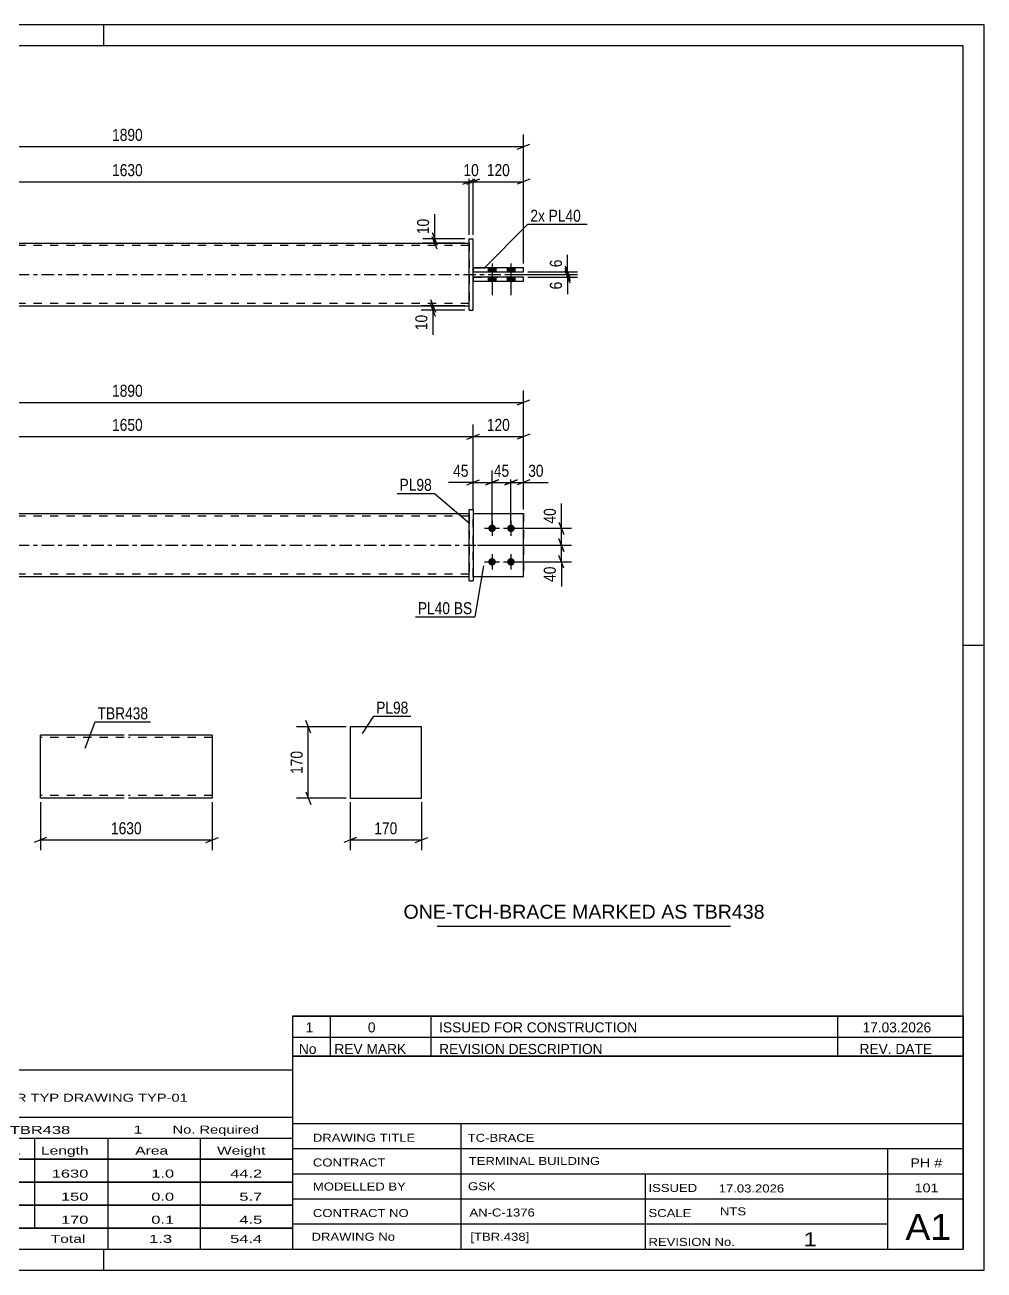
# Model space of a CAD drawing. Header units: millimetres. Extents: x 0 to 420, y 0 to 297.
# Drawn here: x 191.2 to 420, y 0 to 297 of the extents above; entities that cross this region are included whole.
import ezdxf

# ---------------------------------------------------------------- set-up
doc = ezdxf.new("R2010")
doc.units = ezdxf.units.MM
doc.linetypes.add('DXK_LINE_DOT2', pattern=[3.9198, 1.9599, -1.9599])
doc.linetypes.add('DXK_LINE_DOT3', pattern=[5.9187, 2.979, -0.9799, 0.9799, -0.9799])
doc.styles.add('Arial', font='ARIAL.TTF', dxfattribs={"height": 0.2})
doc.styles.add('Arial Narrow', font='ARIALN.TTF', dxfattribs={"height": 0.2})

# ---------------------------------------------------------------- blocks, each defined once
blk = doc.blocks.new('Unknown-580870472-1163')
at = {"color": 5, "linetype": 'Continuous'}
for p, q in [((420, 297), (0, 297)), ((210, 292), (210, 297)), ((420, 0), (420, 297)), ((415, 292), (5, 292)), ((415, 5), (415, 292)), ((420, 149), (415, 149)), ((5, 5), (415, 5)), ((210, 0), (210, 5)), ((0, 0), (420, 0))]:
    blk.add_line(p, q, dxfattribs=at)
blk = doc.blocks.new('Part-580870472-1809 - 1790')
at = {"color": 2, "linetype": 'Continuous'}
for p, q in [((297.13, 181.43), (298.13, 181.43)), ((297.13, 164.43), (297.13, 181.43)), ((298.13, 181.43), (298.13, 164.43)), ((297.13, 164.43), (297.13, 164.43)), ((297.13, 164.43), (297.13, 164.43)), ((297.13, 164.43), (298.13, 164.43)), ((297.13, 164.43), (298.13, 164.43))]:
    blk.add_line(p, q, dxfattribs=at)
at = {"color": 7, "linetype": 'DXK_LINE_DOT2'}
blk.add_line((297.13, 181.43), (298.13, 181.43), dxfattribs=at)
blk = doc.blocks.new('Bolt-580870472-1793 - 1790')
at = {"linetype": 'Continuous'}
for points in [[(302.63, 177.83), (302.81, 177.81), (302.99, 177.75), (303.15, 177.66), (303.29, 177.53), (303.4, 177.38), (303.48, 177.21), (303.52, 177.03), (303.52, 176.84), (303.48, 176.65), (303.4, 176.48), (303.29, 176.33), (303.15, 176.2), (302.99, 176.11), (302.81, 176.05), (302.63, 176.03), (302.44, 176.05), (302.26, 176.11), (302.1, 176.2), (301.96, 176.33), (301.85, 176.48), (301.77, 176.65), (301.73, 176.84), (301.73, 177.03), (301.77, 177.21), (301.85, 177.38), (301.96, 177.53), (302.1, 177.66), (302.26, 177.75), (302.44, 177.81)], [(307.13, 177.83), (307.31, 177.81), (307.49, 177.75), (307.65, 177.66), (307.79, 177.53), (307.9, 177.38), (307.98, 177.21), (308.02, 177.03), (308.02, 176.84), (307.98, 176.65), (307.9, 176.48), (307.79, 176.33), (307.65, 176.2), (307.49, 176.11), (307.31, 176.05), (307.13, 176.03), (306.94, 176.05), (306.76, 176.11), (306.6, 176.2), (306.46, 176.33), (306.35, 176.48), (306.27, 176.65), (306.23, 176.84), (306.23, 177.03), (306.27, 177.21), (306.35, 177.38), (306.46, 177.53), (306.6, 177.66), (306.76, 177.75), (306.94, 177.81)], [(302.63, 169.83), (302.81, 169.81), (302.99, 169.75), (303.15, 169.66), (303.29, 169.53), (303.4, 169.38), (303.48, 169.21), (303.52, 169.03), (303.52, 168.84), (303.48, 168.65), (303.4, 168.48), (303.29, 168.33), (303.15, 168.2), (302.99, 168.11), (302.81, 168.05), (302.63, 168.03), (302.44, 168.05), (302.26, 168.11), (302.1, 168.2), (301.96, 168.33), (301.85, 168.48), (301.77, 168.65), (301.73, 168.84), (301.73, 169.03), (301.77, 169.21), (301.85, 169.38), (301.96, 169.53), (302.1, 169.66), (302.26, 169.75), (302.44, 169.81)], [(307.13, 169.83), (307.31, 169.81), (307.49, 169.75), (307.65, 169.66), (307.79, 169.53), (307.9, 169.38), (307.98, 169.21), (308.02, 169.03), (308.02, 168.84), (307.98, 168.65), (307.9, 168.48), (307.79, 168.33), (307.65, 168.2), (307.49, 168.11), (307.31, 168.05), (307.13, 168.03), (306.94, 168.05), (306.76, 168.11), (306.6, 168.2), (306.46, 168.33), (306.35, 168.48), (306.27, 168.65), (306.23, 168.84), (306.23, 169.03), (306.27, 169.21), (306.35, 169.38), (306.46, 169.53), (306.6, 169.66), (306.76, 169.75), (306.94, 169.81)]]:
    blk.add_hatch(color=1, dxfattribs=at).paths.add_polyline_path(points)
at = {"color": 1, "linetype": 'Continuous'}
for p, q in [((302.63, 178.73), (302.63, 175.13)), ((307.13, 178.73), (307.13, 175.13)), ((300.83, 176.93), (304.43, 176.93)), ((305.33, 176.93), (308.93, 176.93)), ((302.63, 170.73), (302.63, 167.13)), ((307.13, 170.73), (307.13, 167.13)), ((300.83, 168.93), (304.43, 168.93)), ((305.33, 168.93), (308.93, 168.93))]:
    blk.add_line(p, q, dxfattribs=at)
blk = doc.blocks.new('Part-580870472-1799 - 1790')
at = {"color": 7, "linetype": 'DXK_LINE_DOT2'}
for p, q in [((298.13, 180.43), (310.13, 180.43)), ((298.13, 165.43), (298.13, 180.43)), ((298.13, 180.43), (310.13, 180.43)), ((310.13, 180.43), (310.13, 180.43)), ((310.13, 180.43), (310.13, 165.43)), ((298.13, 165.43), (298.13, 165.43)), ((298.13, 165.43), (310.13, 165.43)), ((298.13, 165.43), (310.13, 165.43))]:
    blk.add_line(p, q, dxfattribs=at)
blk = doc.blocks.new('Part-580870472-1804 - 1790')
at = {"color": 2, "linetype": 'Continuous'}
for p, q in [((298.13, 180.43), (310.13, 180.43)), ((310.13, 180.43), (310.13, 180.43)), ((310.13, 165.43), (310.13, 180.43)), ((298.13, 165.43), (310.13, 165.43))]:
    blk.add_line(p, q, dxfattribs=at)
at = {"color": 7, "linetype": 'DXK_LINE_DOT2'}
for p, q in [((298.13, 180.43), (310.13, 180.43)), ((298.13, 165.43), (298.13, 180.43)), ((298.13, 165.43), (298.13, 165.43)), ((298.13, 165.43), (310.13, 165.43))]:
    blk.add_line(p, q, dxfattribs=at)
blk = doc.blocks.new('Part-580870472-1829 - 1790')
at = {"linetype": 'Continuous'}
blk.add_hatch(color=2, dxfattribs=at).paths.add_polyline_path([(164.14, 165.43), (163.34, 166.83), (164.94, 166.83)])
at = {"color": 2, "linetype": 'Continuous'}
for p, q in [((134.14, 180.43), (297.13, 180.43)), ((164.14, 165.43), (163.34, 166.83)), ((163.34, 166.83), (164.94, 166.83)), ((164.94, 166.83), (164.14, 165.43)), ((134.14, 165.43), (297.13, 165.43))]:
    blk.add_line(p, q, dxfattribs=at)
at = {"color": 7, "linetype": 'DXK_LINE_DOT2'}
for p, q in [((134.14, 165.43), (134.14, 180.43)), ((297.13, 179.83), (134.14, 179.83)), ((297.13, 180.43), (297.13, 165.43)), ((297.13, 166.03), (134.14, 166.03))]:
    blk.add_line(p, q, dxfattribs=at)
at = {"color": 7, "linetype": 'DXK_LINE_DOT3'}
blk.add_line((124.14, 172.93), (307.13, 172.93), dxfattribs=at)
at = {"color": 2, "linetype": 'Continuous'}
blk.add_circle((164.14, 166.33), 1, dxfattribs=at)
blk = doc.blocks.new('Bolt-580870472-2090 - 2082')
at = {"linetype": 'Continuous'}
for points in [[(303.53, 239.07), (301.73, 239.07), (301.73, 238.07), (303.53, 238.07)], [(303.53, 239.07), (301.73, 239.07), (301.73, 238.07), (303.53, 238.07)], [(308.03, 239.07), (306.23, 239.07), (306.23, 238.07), (308.03, 238.07)], [(308.03, 239.07), (306.23, 239.07), (306.23, 238.07), (308.03, 238.07)], [(303.53, 236.87), (301.73, 236.87), (301.73, 235.87), (303.53, 235.87)], [(303.53, 236.87), (301.73, 236.87), (301.73, 235.87), (303.53, 235.87)], [(308.03, 236.87), (306.23, 236.87), (306.23, 235.87), (308.03, 235.87)], [(308.03, 236.87), (306.23, 236.87), (306.23, 235.87), (308.03, 235.87)]]:
    blk.add_hatch(color=1, dxfattribs=at).paths.add_polyline_path(points)
at = {"color": 1, "linetype": 'Continuous'}
for p, q in [((301.73, 239.07), (301.73, 238.07)), ((301.73, 239.07), (301.73, 238.07)), ((302.63, 240.07), (302.63, 232.57)), ((302.63, 240.07), (302.63, 232.57)), ((303.53, 239.07), (303.53, 238.07)), ((303.53, 239.07), (303.53, 238.07)), ((306.23, 239.07), (306.23, 238.07)), ((306.23, 239.07), (306.23, 238.07)), ((307.13, 240.07), (307.13, 232.57)), ((307.13, 240.07), (307.13, 232.57)), ((308.03, 239.07), (308.03, 238.07)), ((308.03, 239.07), (308.03, 238.07)), ((301.73, 236.87), (301.73, 235.87)), ((301.73, 236.87), (301.73, 235.87)), ((303.53, 236.87), (303.53, 235.87)), ((303.53, 236.87), (303.53, 235.87)), ((306.23, 236.87), (306.23, 235.87)), ((306.23, 236.87), (306.23, 235.87)), ((308.03, 236.87), (308.03, 235.87)), ((308.03, 236.87), (308.03, 235.87))]:
    blk.add_line(p, q, dxfattribs=at)
blk = doc.blocks.new('Part-580870472-2095 - 2082')
at = {"linetype": 'Continuous'}
blk.add_hatch(color=2, dxfattribs=at).paths.add_polyline_path([(164.14, 237.47), (163.34, 238.87), (164.94, 238.87)])
at = {"color": 2, "linetype": 'Continuous'}
for p, q in [((134.14, 244.97), (297.13, 244.97)), ((164.14, 237.47), (163.34, 238.87)), ((163.34, 238.87), (164.94, 238.87)), ((164.94, 238.87), (164.14, 237.47)), ((134.14, 229.97), (297.13, 229.97))]:
    blk.add_line(p, q, dxfattribs=at)
at = {"color": 7, "linetype": 'DXK_LINE_DOT2'}
for p, q in [((134.14, 244.97), (134.14, 229.97)), ((297.13, 244.37), (134.14, 244.37)), ((297.13, 244.97), (297.13, 229.97)), ((297.13, 230.57), (134.14, 230.57))]:
    blk.add_line(p, q, dxfattribs=at)
at = {"color": 7, "linetype": 'DXK_LINE_DOT3'}
blk.add_line((124.14, 237.47), (307.13, 237.47), dxfattribs=at)
at = {"color": 2, "linetype": 'Continuous'}
blk.add_circle((164.14, 238.37), 1, dxfattribs=at)
blk = doc.blocks.new('Part-580870472-2107 - 2082')
at = {"color": 2, "linetype": 'Continuous'}
for p, q in [((297.13, 228.97), (297.13, 245.97)), ((297.13, 245.97), (298.13, 245.97)), ((298.13, 228.97), (298.13, 245.97)), ((297.13, 228.97), (298.13, 228.97)), ((297.13, 228.97), (297.13, 228.96)), ((297.13, 228.96), (297.13, 228.97)), ((297.13, 228.96), (298.13, 228.96)), ((298.13, 228.96), (298.13, 228.97)), ((298.13, 228.97), (298.13, 228.96))]:
    blk.add_line(p, q, dxfattribs=at)
at = {"color": 7, "linetype": 'DXK_LINE_DOT2'}
for q in [(297.13, 245.97), (298.13, 245.96)]:
    blk.add_line((297.13, 245.96), q, dxfattribs=at)
blk = doc.blocks.new('Part-580870472-2112 - 2082')
at = {"color": 2, "linetype": 'Continuous'}
for p, q in [((310.13, 239.07), (298.13, 239.07)), ((298.13, 238.07), (310.13, 238.07)), ((298.13, 238.07), (310.13, 238.07)), ((310.13, 238.07), (310.13, 239.07))]:
    blk.add_line(p, q, dxfattribs=at)
at = {"color": 7, "linetype": 'DXK_LINE_DOT2'}
for p, q in [((298.13, 239.07), (298.13, 238.07)), ((298.13, 239.07), (310.13, 239.07)), ((310.13, 238.07), (310.13, 238.07)), ((310.13, 238.07), (310.13, 238.07))]:
    blk.add_line(p, q, dxfattribs=at)
blk = doc.blocks.new('Part-580870472-2117 - 2082')
at = {"color": 2, "linetype": 'Continuous'}
for p, q in [((310.13, 236.87), (298.13, 236.87)), ((298.13, 235.87), (310.13, 235.87)), ((298.13, 235.87), (310.13, 235.87)), ((310.13, 235.87), (310.13, 236.87))]:
    blk.add_line(p, q, dxfattribs=at)
at = {"color": 7, "linetype": 'DXK_LINE_DOT2'}
for p, q in [((298.13, 236.87), (298.13, 235.87)), ((298.13, 236.87), (310.13, 236.87)), ((310.13, 235.87), (310.13, 235.87)), ((310.13, 235.87), (310.13, 235.87))]:
    blk.add_line(p, q, dxfattribs=at)
blk = doc.blocks.new('Part-580870472-1389 - 1373')
at = {"color": 2, "linetype": 'Continuous'}
for p, q in [((285.78, 129.59), (268.78, 129.59)), ((268.78, 129.59), (268.78, 112.59)), ((285.78, 112.59), (285.78, 129.59)), ((268.78, 112.59), (285.78, 112.59))]:
    blk.add_line(p, q, dxfattribs=at)
blk = doc.blocks.new('Part-580870472-1274 - 1255')
at = {"color": 2, "linetype": 'Continuous'}
for p, q in [((214.87, 127.6), (194.87, 127.6)), ((194.87, 112.69), (194.87, 127.6)), ((235.87, 127.6), (215.87, 127.6)), ((235.87, 127.6), (235.87, 112.6)), ((194.87, 112.6), (194.87, 112.69)), ((214.87, 112.6), (194.87, 112.6)), ((235.87, 112.6), (215.87, 112.6))]:
    blk.add_line(p, q, dxfattribs=at)
at = {"color": 7, "linetype": 'DXK_LINE_DOT2'}
for p, q in [((214.87, 127), (194.87, 127)), ((235.87, 127), (215.87, 127)), ((194.87, 113.2), (194.87, 113.25)), ((214.87, 113.2), (194.87, 113.2)), ((235.87, 113.2), (215.87, 113.2)), ((235.87, 113.2), (235.87, 113.25))]:
    blk.add_line(p, q, dxfattribs=at)
blk = doc.blocks.new('StraightDimension-580870472-1878 - 1790')
at = {"color": 7, "linetype": 'Continuous'}
for p, q in [((121.14, 181.43), (121.14, 209.81)), ((310.13, 181.43), (310.13, 209.81)), ((122.64, 207.56), (119.64, 206.36)), ((121.14, 206.96), (310.13, 206.96)), ((308.63, 206.36), (311.63, 207.56))]:
    blk.add_line(p, q, dxfattribs=at)
at = {"color": 0}
blk.add_wipeout([(219.89, 207.71), (219.89, 211.91), (211.38, 211.91), (211.38, 207.71)], dxfattribs=at)
at = {"color": 3, "style": 'Arial Narrow'}
blk.add_text('1890', height=2.863, dxfattribs=at).set_placement((211.98, 208.31))
blk = doc.blocks.new('StraightDimension-580870472-1832 - 1790')
at = {"color": 7, "linetype": 'Continuous'}
for p, q in [((307.13, 177.93), (307.13, 190.72)), ((310.13, 181.43), (310.13, 190.72)), ((305.63, 187.27), (308.63, 188.47)), ((307.13, 187.87), (310.13, 187.87)), ((311.63, 188.47), (308.63, 187.27))]:
    blk.add_line(p, q, dxfattribs=at)
at = {"color": 0}
blk.add_wipeout([(315.51, 188.62), (315.51, 192.82), (310.65, 192.82), (310.65, 188.62)], dxfattribs=at)
at = {"color": 7, "linetype": 'Continuous'}
blk.add_line((310.13, 187.87), (316.03, 187.87), dxfattribs=at)
blk.add_line((310.13, 187.87), (316.03, 187.87), dxfattribs=at)
at = {"color": 3, "style": 'Arial Narrow'}
blk.add_text('30', height=2.863, dxfattribs=at).set_placement((311.25, 189.22))
blk = doc.blocks.new('StraightDimension-580870472-1848 - 1790')
at = {"color": 7, "linetype": 'Continuous'}
for p, q in [((302.63, 177.93), (302.63, 190.72)), ((307.13, 177.93), (307.13, 190.72)), ((301.13, 187.27), (304.13, 188.47)), ((302.63, 187.87), (307.13, 187.87)), ((308.63, 188.47), (305.63, 187.27))]:
    blk.add_line(p, q, dxfattribs=at)
at = {"color": 0}
blk.add_wipeout([(307.3, 188.62), (307.3, 192.82), (302.45, 192.82), (302.45, 188.62)], dxfattribs=at)
at = {"color": 3, "style": 'Arial Narrow'}
blk.add_text('45', height=2.863, dxfattribs=at).set_placement((303.05, 189.22))
blk = doc.blocks.new('StraightDimension-580870472-1861 - 1790')
at = {"color": 7, "linetype": 'Continuous'}
for p, q in [((298.13, 181.43), (298.13, 190.72)), ((302.63, 177.93), (302.63, 190.72)), ((296.63, 187.27), (299.63, 188.47)), ((298.13, 187.87), (302.63, 187.87)), ((304.13, 188.47), (301.13, 187.27))]:
    blk.add_line(p, q, dxfattribs=at)
at = {"color": 0}
blk.add_wipeout([(297.6, 188.62), (297.6, 192.82), (292.74, 192.82), (292.74, 188.62)], dxfattribs=at)
at = {"color": 7, "linetype": 'Continuous'}
blk.add_line((298.13, 187.87), (292.22, 187.87), dxfattribs=at)
blk.add_line((298.13, 187.87), (292.22, 187.87), dxfattribs=at)
at = {"color": 3, "style": 'Arial Narrow'}
blk.add_text('45', height=2.863, dxfattribs=at).set_placement((293.34, 189.22))
blk = doc.blocks.new('StraightDimension-580870472-1898 - 1790')
at = {"color": 7, "linetype": 'Continuous'}
for p, q in [((318.57, 178.43), (319.77, 175.43)), ((308.13, 176.93), (321.57, 176.93)), ((319.17, 172.93), (319.17, 176.93)), ((299.13, 172.93), (321.57, 172.93)), ((319.77, 171.43), (318.57, 174.43))]:
    blk.add_line(p, q, dxfattribs=at)
at = {"color": 0}
blk.add_wipeout([(318.42, 182.31), (314.22, 182.31), (314.22, 177.46), (318.42, 177.46)], dxfattribs=at)
at = {"color": 7, "linetype": 'Continuous'}
blk.add_line((319.17, 176.93), (319.17, 182.84), dxfattribs=at)
blk.add_line((319.17, 176.93), (319.17, 182.84), dxfattribs=at)
at = {"color": 3, "style": 'Arial Narrow'}
blk.add_text('40', height=2.863, rotation=90.0002, dxfattribs=at).set_placement((317.82, 178.06))
blk = doc.blocks.new('StraightDimension-580870472-1907 - 1790')
at = {"color": 7, "linetype": 'Continuous'}
for p, q in [((299.13, 172.93), (321.57, 172.93)), ((318.57, 174.43), (319.77, 171.43)), ((319.17, 168.93), (319.17, 172.93)), ((319.77, 167.43), (318.57, 170.43)), ((308.13, 168.93), (321.57, 168.93))]:
    blk.add_line(p, q, dxfattribs=at)
at = {"color": 0}
blk.add_wipeout([(318.42, 168.41), (314.22, 168.41), (314.22, 163.55), (318.42, 163.55)], dxfattribs=at)
at = {"color": 7, "linetype": 'Continuous'}
blk.add_line((319.17, 168.93), (319.17, 163.03), dxfattribs=at)
blk.add_line((319.17, 168.93), (319.17, 163.03), dxfattribs=at)
at = {"color": 3, "style": 'Arial Narrow'}
blk.add_text('40', height=2.863, rotation=90.0002, dxfattribs=at).set_placement((317.82, 164.15))
blk = doc.blocks.new('StraightDimension-580870472-1917 - 1790')
at = {"color": 7, "linetype": 'Continuous'}
for p, q in [((296.63, 198.21), (299.63, 199.41)), ((298.13, 181.43), (298.13, 201.66)), ((311.63, 199.41), (308.63, 198.21)), ((310.13, 181.43), (310.13, 201.66)), ((298.13, 198.81), (310.13, 198.81))]:
    blk.add_line(p, q, dxfattribs=at)
at = {"color": 0}
blk.add_wipeout([(307.47, 199.56), (307.47, 203.76), (300.78, 203.76), (300.78, 199.56)], dxfattribs=at)
at = {"color": 3, "style": 'Arial Narrow'}
blk.add_text('120', height=2.863, dxfattribs=at).set_placement((301.38, 200.16))
blk = doc.blocks.new('StraightDimension-580870472-1936 - 1790')
at = {"color": 7, "linetype": 'Continuous'}
for p, q in [((134.64, 199.41), (131.64, 198.21)), ((133.14, 173.93), (133.14, 201.66)), ((296.63, 198.21), (299.63, 199.41)), ((298.13, 181.43), (298.13, 201.66)), ((133.14, 198.81), (298.13, 198.81))]:
    blk.add_line(p, q, dxfattribs=at)
at = {"color": 0}
blk.add_wipeout([(219.89, 199.56), (219.89, 203.76), (211.38, 203.76), (211.38, 199.56)], dxfattribs=at)
at = {"color": 3, "style": 'Arial Narrow'}
blk.add_text('1650', height=2.863, dxfattribs=at).set_placement((211.98, 200.16))
blk = doc.blocks.new('StraightDimension-580870472-2234 - 2082')
at = {"color": 7, "linetype": 'Continuous'}
for p, q in [((311.13, 238.07), (323.03, 238.07)), ((320.03, 239.57), (321.23, 236.57)), ((321.23, 235.97), (320.03, 238.97)), ((320.63, 237.47), (320.63, 238.07)), ((305.88, 237.47), (323.03, 237.47))]:
    blk.add_line(p, q, dxfattribs=at)
at = {"color": 0}
blk.add_wipeout([(319.88, 241.62), (315.68, 241.62), (315.68, 238.59), (319.88, 238.59)], dxfattribs=at)
at = {"color": 7, "linetype": 'Continuous'}
blk.add_line((320.63, 238.07), (320.63, 242.14), dxfattribs=at)
blk.add_line((320.63, 238.07), (320.63, 242.14), dxfattribs=at)
at = {"color": 3, "style": 'Arial Narrow'}
blk.add_text('6', height=2.86, rotation=90.0002, dxfattribs=at).set_placement((319.28, 239.19))
blk = doc.blocks.new('StraightDimension-580870472-2142 - 2082')
at = {"color": 7, "linetype": 'Continuous'}
for p, q in [((121.14, 240.07), (121.14, 270.83)), ((310.13, 240.07), (310.13, 270.83)), ((122.64, 268.58), (119.64, 267.38)), ((121.14, 267.98), (310.13, 267.98)), ((308.63, 267.38), (311.63, 268.58))]:
    blk.add_line(p, q, dxfattribs=at)
at = {"color": 0}
blk.add_wipeout([(219.89, 268.73), (219.89, 272.93), (211.38, 272.93), (211.38, 268.73)], dxfattribs=at)
at = {"color": 3, "style": 'Arial Narrow'}
blk.add_text('1890', height=2.863, dxfattribs=at).set_placement((211.98, 269.33))
blk = doc.blocks.new('StraightDimension-580870472-2119 - 2082')
at = {"color": 7, "linetype": 'Continuous'}
for p, q in [((296.13, 229.97), (285.68, 229.97)), ((296.13, 228.97), (285.68, 228.97)), ((287.93, 231.47), (289.13, 228.47)), ((289.13, 227.47), (287.93, 230.47)), ((288.53, 228.97), (288.53, 229.97))]:
    blk.add_line(p, q, dxfattribs=at)
at = {"color": 0}
blk.add_wipeout([(287.78, 228.44), (283.58, 228.44), (283.58, 223.59), (287.78, 223.59)], dxfattribs=at)
at = {"color": 7, "linetype": 'Continuous'}
blk.add_line((288.53, 228.97), (288.53, 223.06), dxfattribs=at)
blk.add_line((288.53, 228.97), (288.53, 223.06), dxfattribs=at)
at = {"color": 3, "style": 'Arial Narrow'}
blk.add_text('10', height=2.863, rotation=90.0002, dxfattribs=at).set_placement((287.18, 224.19))
blk = doc.blocks.new('StraightDimension-580870472-2193 - 2082')
at = {"color": 7, "linetype": 'Continuous'}
for p, q in [((298.13, 246.96), (298.13, 262.43)), ((310.13, 240.07), (310.13, 262.43)), ((296.63, 258.98), (299.63, 260.18)), ((298.13, 259.58), (310.13, 259.58)), ((311.63, 260.18), (308.63, 258.98))]:
    blk.add_line(p, q, dxfattribs=at)
at = {"color": 0}
blk.add_wipeout([(307.47, 260.33), (307.47, 264.53), (300.78, 264.53), (300.78, 260.33)], dxfattribs=at)
at = {"color": 3, "style": 'Arial Narrow'}
blk.add_text('120', height=2.863, dxfattribs=at).set_placement((301.38, 260.93))
blk = doc.blocks.new('StraightDimension-580870472-2129 - 2082')
at = {"color": 7, "linetype": 'Continuous'}
for p, q in [((288.35, 247.46), (289.55, 244.46)), ((296.13, 245.96), (286.1, 245.96)), ((296.13, 244.97), (286.1, 244.97)), ((289.55, 243.47), (288.35, 246.47)), ((288.95, 244.97), (288.95, 245.96))]:
    blk.add_line(p, q, dxfattribs=at)
at = {"color": 0}
blk.add_wipeout([(288.2, 251.35), (284, 251.35), (284, 246.49), (288.2, 246.49)], dxfattribs=at)
at = {"color": 7, "linetype": 'Continuous'}
blk.add_line((288.95, 245.96), (288.95, 251.87), dxfattribs=at)
blk.add_line((288.95, 245.96), (288.95, 251.87), dxfattribs=at)
at = {"color": 3, "style": 'Arial Narrow'}
blk.add_text('10', height=2.863, rotation=90.0002, dxfattribs=at).set_placement((287.6, 247.09))
blk = doc.blocks.new('StraightDimension-580870472-2163 - 2082')
at = {"color": 7, "linetype": 'Continuous'}
for p, q in [((134.14, 246.97), (134.14, 262.43)), ((297.13, 246.96), (297.13, 262.43)), ((135.64, 260.18), (132.64, 258.98)), ((134.14, 259.58), (297.13, 259.58)), ((295.63, 258.98), (298.63, 260.18))]:
    blk.add_line(p, q, dxfattribs=at)
at = {"color": 0}
blk.add_wipeout([(219.89, 260.33), (219.89, 264.53), (211.38, 264.53), (211.38, 260.33)], dxfattribs=at)
at = {"color": 3, "style": 'Arial Narrow'}
blk.add_text('1630', height=2.863, dxfattribs=at).set_placement((211.98, 260.93))
blk = doc.blocks.new('StraightDimension-580870472-2173 - 2082')
at = {"color": 7, "linetype": 'Continuous'}
for p, q in [((297.13, 246.96), (297.13, 262.43)), ((298.13, 246.96), (298.13, 262.43)), ((295.63, 258.98), (298.63, 260.18)), ((299.63, 260.18), (296.63, 258.98)), ((297.13, 259.58), (298.13, 259.58))]:
    blk.add_line(p, q, dxfattribs=at)
at = {"color": 0}
blk.add_wipeout([(300.05, 260.33), (300.05, 264.53), (295.2, 264.53), (295.2, 260.33)], dxfattribs=at)
at = {"color": 3, "style": 'Arial Narrow'}
blk.add_text('10', height=2.863, dxfattribs=at).set_placement((295.8, 260.93))
blk = doc.blocks.new('StraightDimension-580870472-2225 - 2082')
at = {"color": 7, "linetype": 'Continuous'}
for p, q in [((320.03, 238.97), (321.23, 235.97)), ((321.23, 235.37), (320.03, 238.37)), ((305.88, 237.47), (323.03, 237.47)), ((311.13, 236.87), (323.03, 236.87)), ((320.63, 236.87), (320.63, 237.47))]:
    blk.add_line(p, q, dxfattribs=at)
at = {"color": 0}
blk.add_wipeout([(319.88, 236.34), (315.68, 236.34), (315.68, 233.31), (319.88, 233.31)], dxfattribs=at)
at = {"color": 7, "linetype": 'Continuous'}
blk.add_line((320.63, 236.87), (320.63, 232.79), dxfattribs=at)
blk.add_line((320.63, 236.87), (320.63, 232.79), dxfattribs=at)
at = {"color": 3, "style": 'Arial Narrow'}
blk.add_text('6', height=2.86, rotation=90.0002, dxfattribs=at).set_placement((319.28, 233.91))
blk = doc.blocks.new('StraightDimension-580870472-1401 - 1373')
at = {"color": 7, "linetype": 'Continuous'}
for p, q in [((268.78, 111.59), (268.78, 100.19)), ((285.78, 111.59), (285.78, 100.19)), ((270.28, 103.19), (267.28, 101.99)), ((268.78, 102.59), (285.78, 102.59)), ((284.28, 101.99), (287.28, 103.19))]:
    blk.add_line(p, q, dxfattribs=at)
at = {"color": 0}
blk.add_wipeout([(280.62, 103.34), (280.62, 107.54), (273.94, 107.54), (273.94, 103.34)], dxfattribs=at)
at = {"color": 3, "style": 'Arial Narrow'}
blk.add_text('170', height=2.863, dxfattribs=at).set_placement((274.54, 103.94))
blk = doc.blocks.new('StraightDimension-580870472-1391 - 1373')
at = {"color": 7, "linetype": 'Continuous'}
for p, q in [((259.38, 128.09), (258.18, 131.09)), ((267.78, 129.59), (255.93, 129.59)), ((258.78, 112.59), (258.78, 129.59)), ((258.18, 114.09), (259.38, 111.09)), ((267.78, 112.59), (255.93, 112.59))]:
    blk.add_line(p, q, dxfattribs=at)
at = {"color": 0}
blk.add_wipeout([(258.03, 124.43), (253.83, 124.43), (253.83, 117.75), (258.03, 117.75)], dxfattribs=at)
at = {"color": 3, "style": 'Arial Narrow'}
blk.add_text('170', height=2.863, rotation=90.0002, dxfattribs=at).set_placement((257.43, 118.35))
blk = doc.blocks.new('StraightDimension-580870472-1352 - 1255')
at = {"color": 7, "linetype": 'Continuous'}
for p, q in [((194.87, 111.6), (194.87, 100.2)), ((235.87, 111.6), (235.87, 100.2)), ((196.37, 103.2), (193.37, 102)), ((194.87, 102.6), (235.87, 102.6)), ((234.37, 102), (237.37, 103.2))]:
    blk.add_line(p, q, dxfattribs=at)
at = {"color": 0}
blk.add_wipeout([(219.63, 103.35), (219.63, 107.55), (211.12, 107.55), (211.12, 103.35)], dxfattribs=at)
at = {"color": 3, "style": 'Arial Narrow'}
blk.add_text('1630', height=2.863, dxfattribs=at).set_placement((211.72, 103.95))
blk = doc.blocks.new('Unknown-580870472-3653')
at = {"color": 7, "linetype": 'Continuous'}
for p, q in [((95, 47.75), (255, 47.75)), ((95, 36.5), (95, 47.75)), ((255, 47.75), (255, 36.5)), ((95, 36.5), (255, 36.5)), ((95, 36.5), (95, 31.5)), ((255, 36.5), (255, 31.5)), ((95, 31.5), (255, 31.5)), ((95, 31.5), (95, 26.5)), ((119, 31.5), (119, 26.5)), ((154.5, 31.5), (154.5, 26.5)), ((180.5, 31.5), (180.5, 26.5)), ((193.5, 31.5), (193.5, 26.5)), ((211, 31.5), (211, 26.5)), ((233, 31.5), (233, 26.5)), ((255, 31.5), (255, 26.5)), ((95, 26.5), (255, 26.5)), ((95, 26.45), (95, 21.05)), ((95, 26.45), (255, 26.45)), ((119, 26.5), (119, 21)), ((154.5, 26.5), (154.5, 21)), ((180.5, 26.5), (180.5, 21)), ((193.5, 26.5), (193.5, 21)), ((211, 26.5), (211, 21)), ((233, 26.5), (233, 21)), ((255, 26.45), (255, 21.05)), ((95, 21.05), (255, 21.05)), ((95, 20.95), (95, 15.55)), ((95, 20.95), (255, 20.95)), ((119, 21), (119, 15.5)), ((154.5, 21), (154.5, 15.5)), ((180.5, 21), (180.5, 15.5)), ((193.5, 21), (193.5, 15.5)), ((211, 21), (211, 15.5)), ((233, 21), (233, 15.5)), ((255, 20.95), (255, 15.55)), ((95, 15.55), (255, 15.55)), ((95, 15.45), (95, 10.05)), ((95, 15.45), (255, 15.45)), ((119, 15.5), (119, 10)), ((154.5, 15.5), (154.5, 10)), ((180.5, 15.5), (180.5, 10)), ((193.5, 15.5), (193.5, 10)), ((211, 15.5), (211, 10)), ((233, 15.5), (233, 10)), ((255, 15.45), (255, 10.05)), ((95, 10.05), (255, 10.05)), ((95, 10), (255, 10)), ((95, 10), (95, 5)), ((211, 10), (211, 5)), ((233, 10), (233, 5)), ((255, 10), (255, 5)), ((95, 5), (255, 5))]:
    blk.add_line(p, q, dxfattribs=at)
at = {"color": 7, "style": 'Arial Narrow'}
for s, height, width, p in [('GENERAL NOTES & WELD DETAILS :', 2.8633, 1.4, (96.15, 40.06)), ('REFER TYP DRAWING TYP-01', 1.9089, 1.6, (179.7, 40.16)), ("MATERIAL LIST FOR ASSEMBLY MK'D", 1.9089, 1.6, (96.15, 32.56)), ('TBR438', 1.909, 1.794707, (187.59, 32.47)), ('1', 1.91, 1.794707, (217.08, 32.56)), ('No. Required', 1.9089, 1.6, (226.41, 32.56)), ('Mark', 1.909, 1.7, (96.34, 27.5)), ('Profile', 1.909, 1.7, (129.41, 27.5)), ('Material', 1.909, 1.7, (159.54, 27.56)), ('No.', 1.909, 1.7, (184.5, 27.56)), ('Length', 1.909, 1.7, (195, 27.56)), ('Area', 1.909, 1.7, (217.5, 27.56)), ('Weight', 1.909, 1.7, (237, 27.56))]:
    blk.add_text(s, height=height, dxfattribs=dict(at, width=width)).set_placement(p)
at = {"color": 7, "linetype": 'Continuous', "style": 'Arial Narrow'}
for s, height, width, p in [('TBR438', 1.909, 1.794707, (96.5, 22.06)), ('SHS150*6', 1.909, 1.794707, (121, 22.06)), ('E350', 1.909, 1.794707, (160.74, 22.06)), ('1', 1.91, 1.794707, (184.86, 22.06)), ('1630', 1.909, 1.794707, (197.58, 22.06)), ('1.0', 1.909, 1.794707, (221.32, 22.06)), ('44.2', 1.909, 1.794707, (240.14, 22.06)), ('PL40', 1.909, 1.794707, (96.5, 16.56)), ('PL10*120', 1.909, 1.794707, (121, 16.56)), ('E350', 1.909, 1.794707, (160.74, 16.56)), ('4', 1.91, 1.794707, (184.86, 16.56)), ('150', 1.909, 1.794707, (199.77, 16.56)), ('0.0', 1.909, 1.794707, (221.32, 16.56)), ('5.7', 1.909, 1.794707, (242.33, 16.56)), ('PL98', 1.909, 1.794707, (96.5, 11.06)), ('PL10*170', 1.909, 1.794707, (121, 11.06)), ('E350', 1.909, 1.794707, (160.74, 11.06)), ('2', 1.91, 1.794707, (184.86, 11.06)), ('170', 1.909, 1.794707, (199.77, 11.06)), ('0.1', 1.909, 1.794707, (221.32, 11.06)), ('4.5', 1.909, 1.794707, (242.33, 11.06)), ('Total', 1.909, 1.7, (197.33, 6.5)), ('1.3', 1.909, 1.794707, (220.83, 6.5)), ('54.4', 1.909, 1.794707, (240.14, 6.5))]:
    blk.add_text(s, height=height, dxfattribs=dict(at, width=width)).set_placement(p)
blk = doc.blocks.new('Unknown-580870472-3651')
at = {"color": 7, "linetype": 'Continuous'}
for p, q in [((255, 51.05), (255, 5)), ((255, 51.05), (415, 51.05)), ((415, 51), (415, 5)), ((255, 35), (415, 35)), ((295.14, 35), (295.14, 5)), ((255, 29), (415, 29)), ((397, 5.05), (397, 29.05)), ((255, 23), (415, 23)), ((339.14, 23), (339.14, 5)), ((255, 17), (415, 17)), ((255, 11), (397, 11)), ((255, 5), (415, 5))]:
    blk.add_line(p, q, dxfattribs=at)
at = {"color": 7, "style": 'Arial Narrow'}
for s, height, width, p in [('DRAWING TITLE', 1.9089, 1.425378, (259.88, 30.61)), ('TC-BRACE', 1.909, 1.425378, (296.81, 30.59)), ('TERMINAL BUILDING', 1.9089, 1.425378, (297.06, 25.07)), ('CONTRACT', 1.909, 1.425378, (259.88, 24.71)), ('MODELLED BY', 1.9089, 1.425378, (259.88, 18.98)), ('GSK', 1.909, 1.425378, (296.88, 19.04)), ('ISSUED', 1.909, 1.425378, (339.94, 18.64)), ('17.03.2026', 1.909, 1.425378, (356.69, 18.52)), ('CONTRACT NO', 1.9089, 1.425378, (259.88, 12.66)), ('AN-C-1376', 1.909, 1.425378, (297.23, 12.78)), ('SCALE', 1.909, 1.425378, (339.94, 12.65)), ('A1', 6.204, 1.25, (401.24, 7.2)), ('DRAWING No', 1.909, 1.425378, (259.56, 7)), ('[TBR.438]', 1.909, 1.425378, (297.46, 6.99)), ('1', 3.34, 1.5, (376.91, 5.68)), ('REVISION No.', 1.9089, 1.425378, (339.94, 5.77))]:
    blk.add_text(s, height=height, dxfattribs=dict(at, width=width)).set_placement(p)
at = {"color": 7, "linetype": 'Continuous', "style": 'Arial Narrow'}
for s, height, width, p in [('PH #', 2.1, 1.42538, (402.4, 24.55)), ('101', 2.1, 1.42538, (403.41, 18.55)), ('NTS', 1.909, 1.425378, (357, 13.05))]:
    blk.add_text(s, height=height, dxfattribs=dict(at, width=width)).set_placement(p)
blk = doc.blocks.new('Unknown-580870472-3652')
at = {"color": 7, "linetype": 'Continuous'}
for p, q in [((255, 60.55), (415, 60.55)), ((415, 60.55), (255, 60.55)), ((255, 60.55), (255, 55.55)), ((264, 60.55), (264, 55.55)), ((288, 60.55), (288, 55.55)), ((385, 60.55), (385, 55.55)), ((415, 60.55), (415, 55.55)), ((255, 55.55), (415, 55.55)), ((255, 55.55), (255, 51.05)), ((255, 55.55), (415, 55.55)), ((264, 55.55), (264, 51.05)), ((288, 55.55), (288, 51.05)), ((385, 55.55), (385, 51.05)), ((415, 55.55), (415, 51.05)), ((415, 51.05), (255, 51.05))]:
    blk.add_line(p, q, dxfattribs=at)
at = {"color": 7, "linetype": 'Continuous', "style": 'Arial Narrow'}
for s, height, width, p in [('1', 2.39, 1.196471, (258.16, 56.7)), ('0', 2.39, 1.196471, (273, 56.7)), ('ISSUED FOR CONSTRUCTION', 2.3861, 1.196471, (290, 56.7)), ('17.03.2026', 2.386, 1.196471, (391, 56.7)), ('No', 2.386, 1.2, (256.54, 51.55)), ('REV MARK', 2.386, 1.2, (265, 51.55)), ('REVISION DESCRIPTION', 2.3861, 1.2, (290, 51.55)), ('REV. DATE', 2.386, 1.2, (390.28, 51.55))]:
    blk.add_text(s, height=height, dxfattribs=dict(at, width=width)).set_placement(p)
blk = doc.blocks.new('Unknown-580870472-3654')
at = {"color": 7, "linetype": 'Continuous'}
blk.add_line((289.5, 82.05), (359.5, 82.05), dxfattribs=at)
at = {"color": 7, "style": 'Arial'}
blk.add_text('ONE-TCH-BRACE MARKED AS TBR438', height=3.3428, dxfattribs=at).set_placement((281.49, 83.8))
blk = doc.blocks.new('Mark-580870472-1805 - 1790')
at = {"color": 0}
blk.add_wipeout([(288.24, 185.87), (288.24, 188.87), (280.57, 188.87), (280.57, 185.87)], dxfattribs=at)
blk.add_wipeout([(288.24, 185.87), (288.24, 188.87), (280.57, 188.87), (280.57, 185.87)], dxfattribs=at)
at = {"color": 30, "linetype": 'Continuous'}
for p in [(279.97, 185.27), (297.35, 178)]:
    blk.add_line(p, (288.84, 185.27), dxfattribs=at)
at = {"color": 3, "style": 'Arial Narrow'}
blk.add_text('PL98', height=2.863, dxfattribs=at).set_placement((280.57, 185.87))
blk = doc.blocks.new('MarkSet-580870472-2073 - 1790')
at = {"color": 0}
blk.add_wipeout([(292.6, 156.45), (292.6, 159.45), (284.92, 159.45), (284.92, 156.45)], dxfattribs=at)
blk.add_wipeout([(292.6, 156.45), (292.6, 159.45), (284.92, 159.45), (284.92, 156.45)], dxfattribs=at)
blk.add_wipeout([(297.88, 156.45), (297.88, 159.45), (293.5, 159.45), (293.5, 156.45)], dxfattribs=at)
blk.add_wipeout([(297.88, 156.45), (297.88, 159.45), (293.5, 159.45), (293.5, 156.45)], dxfattribs=at)
at = {"color": 30, "linetype": 'Continuous'}
for p in [(300.55, 167.94), (284.32, 155.85)]:
    blk.add_line(p, (298.48, 155.85), dxfattribs=at)
at = {"color": 3, "style": 'Arial Narrow'}
for s, p in [('PL40', (284.92, 156.45)), ('BS', (293.5, 156.45))]:
    blk.add_text(s, height=2.863, dxfattribs=at).set_placement(p)
blk = doc.blocks.new('MarkSet-580870472-2296 - 2082')
at = {"color": 0}
blk.add_wipeout([(315.23, 250.04), (315.23, 253.04), (311.76, 253.04), (311.76, 250.04)], dxfattribs=at)
blk.add_wipeout([(315.23, 250.04), (315.23, 253.04), (311.76, 253.04), (311.76, 250.04)], dxfattribs=at)
at = {"color": 30, "linetype": 'Continuous'}
blk.add_line((300.55, 238.84), (311.16, 249.44), dxfattribs=at)
at = {"color": 0}
blk.add_wipeout([(323.81, 250.04), (323.81, 253.04), (316.13, 253.04), (316.13, 250.04)], dxfattribs=at)
blk.add_wipeout([(323.81, 250.04), (323.81, 253.04), (316.13, 253.04), (316.13, 250.04)], dxfattribs=at)
at = {"color": 30, "linetype": 'Continuous'}
blk.add_line((311.16, 249.44), (325.31, 249.44), dxfattribs=at)
at = {"color": 3, "style": 'Arial Narrow'}
for s, p in [('2x', (311.76, 250.04)), ('PL40', (316.13, 250.04))]:
    blk.add_text(s, height=2.863, dxfattribs=at).set_placement(p)
blk = doc.blocks.new('Mark-580870472-1385 - 1373')
at = {"color": 0}
blk.add_wipeout([(282.66, 132.72), (282.66, 135.72), (274.98, 135.72), (274.98, 132.72)], dxfattribs=at)
blk.add_wipeout([(282.66, 132.72), (282.66, 135.72), (274.98, 135.72), (274.98, 132.72)], dxfattribs=at)
at = {"color": 30, "linetype": 'Continuous'}
for p, q in [((271.75, 128.02), (274.38, 132.12)), ((274.38, 132.12), (283.26, 132.12))]:
    blk.add_line(p, q, dxfattribs=at)
at = {"color": 3, "style": 'Arial Narrow'}
blk.add_text('PL98', height=2.863, dxfattribs=at).set_placement((274.98, 132.72))
blk = doc.blocks.new('Mark-580870472-1269 - 1255')
at = {"color": 0}
blk.add_wipeout([(220.57, 131.36), (220.57, 134.36), (208.52, 134.36), (208.52, 131.36)], dxfattribs=at)
blk.add_wipeout([(220.57, 131.36), (220.57, 134.36), (208.52, 134.36), (208.52, 131.36)], dxfattribs=at)
at = {"color": 30, "linetype": 'Continuous'}
for p, q in [((205.56, 124.45), (207.92, 130.76)), ((207.92, 130.76), (221.17, 130.76))]:
    blk.add_line(p, q, dxfattribs=at)
at = {"color": 3, "style": 'Arial Narrow'}
blk.add_text('TBR438', height=2.863, dxfattribs=at).set_placement((208.52, 131.36))

msp = doc.modelspace()

# ---------------------------------------------------------------- block references
for name in ['Unknown-580870472-1163', 'Part-580870472-2095 - 2082', 'Part-580870472-2107 - 2082', 'Part-580870472-2112 - 2082', 'Bolt-580870472-2090 - 2082', 'Part-580870472-2117 - 2082', 'Part-580870472-1809 - 1790', 'Part-580870472-1829 - 1790', 'Part-580870472-1799 - 1790', 'Part-580870472-1804 - 1790', 'Bolt-580870472-1793 - 1790', 'Part-580870472-1389 - 1373', 'Part-580870472-1274 - 1255', 'Unknown-580870472-3654', 'Unknown-580870472-3652', 'Unknown-580870472-3651', 'Unknown-580870472-3653']:
    msp.add_blockref(name, (0, 0))

# ---------------------------------------------------------------- next in the draw order: block references
for name in ['StraightDimension-580870472-2234 - 2082', 'StraightDimension-580870472-2119 - 2082', 'StraightDimension-580870472-1878 - 1790', 'Mark-580870472-1269 - 1255', 'Mark-580870472-1385 - 1373', 'StraightDimension-580870472-1352 - 1255', 'StraightDimension-580870472-1401 - 1373']:
    msp.add_blockref(name, (0, 0))

# ---------------------------------------------------------------- next in the draw order: block references
for name in ['StraightDimension-580870472-2142 - 2082', 'StraightDimension-580870472-1832 - 1790', 'StraightDimension-580870472-1391 - 1373']:
    msp.add_blockref(name, (0, 0))

# ---------------------------------------------------------------- next in the draw order: block references
for name in ['StraightDimension-580870472-2193 - 2082', 'StraightDimension-580870472-1848 - 1790']:
    msp.add_blockref(name, (0, 0))

# ---------------------------------------------------------------- next in the draw order: block references
for name in ['StraightDimension-580870472-2129 - 2082', 'StraightDimension-580870472-2225 - 2082', 'StraightDimension-580870472-1861 - 1790']:
    msp.add_blockref(name, (0, 0))

# ---------------------------------------------------------------- next in the draw order: block references
for name in ['StraightDimension-580870472-2163 - 2082', 'StraightDimension-580870472-1898 - 1790']:
    msp.add_blockref(name, (0, 0))

# ---------------------------------------------------------------- next in the draw order: block references
for name in ['StraightDimension-580870472-2173 - 2082', 'StraightDimension-580870472-1917 - 1790', 'StraightDimension-580870472-1907 - 1790']:
    msp.add_blockref(name, (0, 0))

# ---------------------------------------------------------------- next in the draw order: block references
for name in ['MarkSet-580870472-2296 - 2082', 'StraightDimension-580870472-1936 - 1790', 'MarkSet-580870472-2073 - 1790']:
    msp.add_blockref(name, (0, 0))

# ---------------------------------------------------------------- next in the draw order: block references
msp.add_blockref('Mark-580870472-1805 - 1790', (0, 0))

doc.saveas('drawing.dxf')
